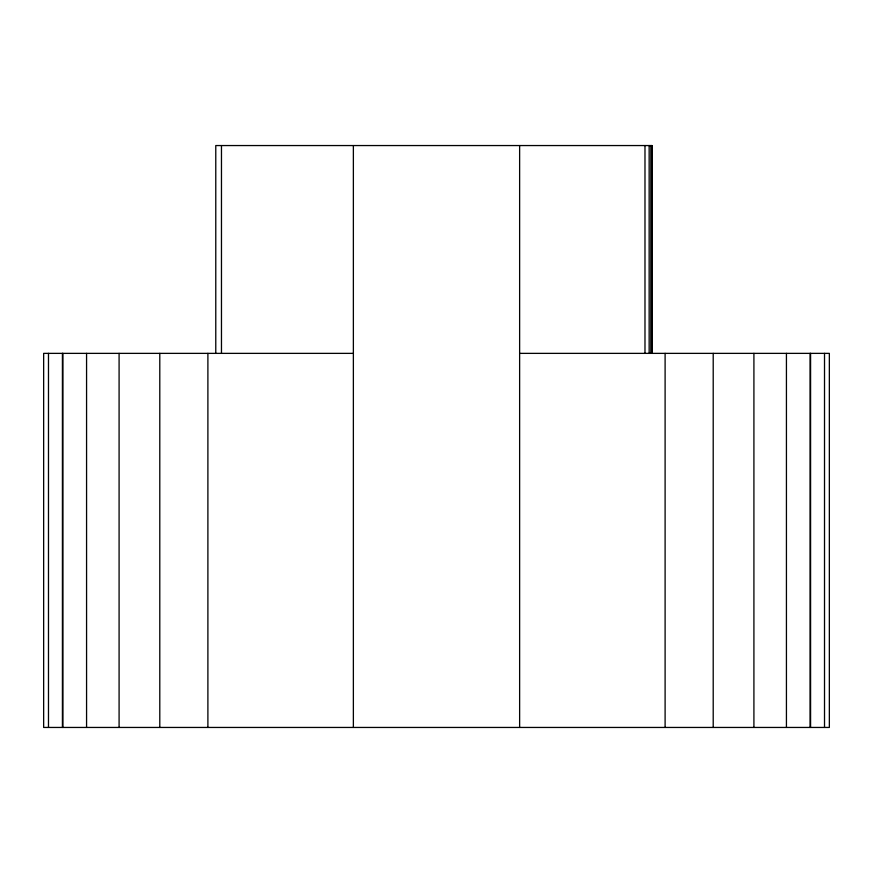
<?xml version="1.0" encoding="UTF-8"?>
<svg xmlns="http://www.w3.org/2000/svg" width="873" height="873" viewBox="0 0 873 873"><rect width="100%" height="100%" fill="white"/><g stroke="black" fill="none" stroke-linecap="round" stroke-linejoin="round"><path stroke-width="1.31" d="M353.369 353.369L43.65 353.369L43.65 727.449L829.35 727.449L829.35 353.369L519.631 353.369M824.516 353.369L824.516 727.449M810.581 353.369L810.581 727.449M810.111 353.369L810.111 727.449M786.431 353.369L786.431 727.449M753.912 353.369L753.912 727.449M713.208 353.369L713.208 727.449M665.106 353.369L665.106 727.449M651.978 353.369L651.978 145.551L215.773 145.551L215.773 353.369M651.88 145.551L651.88 353.369M649.152 145.551L649.152 353.369M644.983 145.551L644.983 353.369M519.631 145.551L519.631 727.449M353.369 145.551L353.369 727.449M221.469 145.551L221.469 353.369M207.894 353.369L207.894 727.449M159.792 353.369L159.792 727.449M119.088 353.369L119.088 727.449M86.569 353.369L86.569 727.449M62.889 353.369L62.889 727.449M62.42 353.369L62.42 727.449M48.484 353.369L48.484 727.449M651.247 353.369L651.247 145.551L651.214 353.369"/></g></svg>
